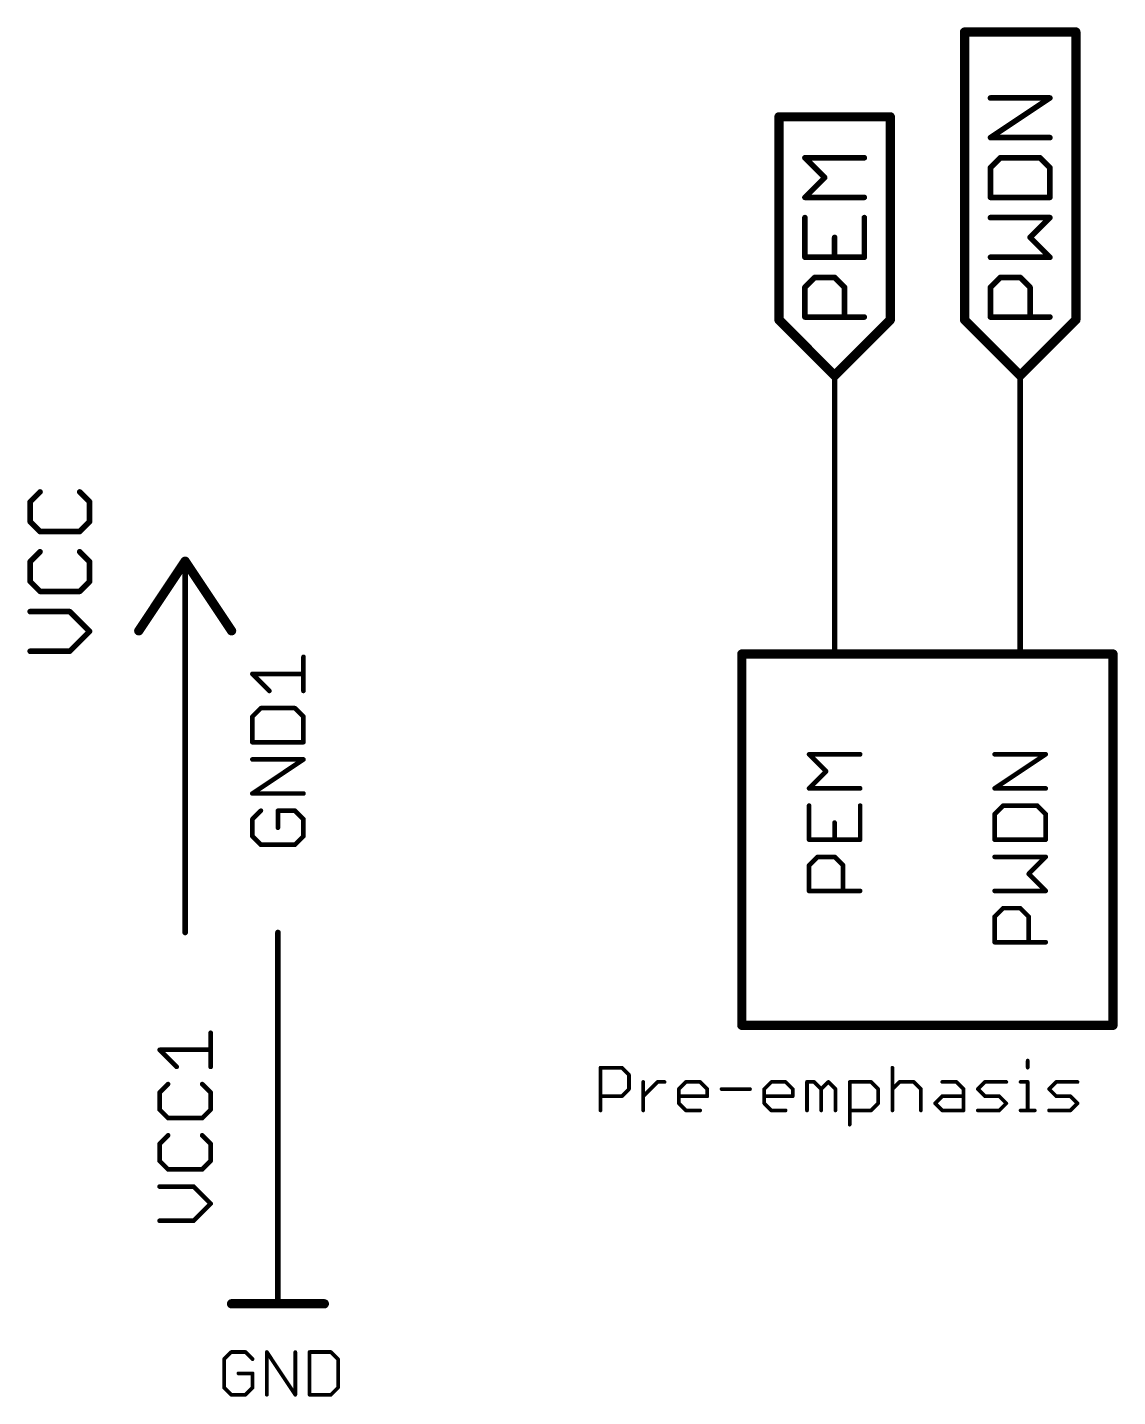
# Model space of a CAD drawing. Extents: x -72 to 265, y -97 to 216.
# Drawn here: x 115.06 to 144.91, y -50.8 to -13.33 of the extents above; entities that cross this region are included whole.
import ezdxf

# ---------------------------------------------------------------- set-up
doc = ezdxf.new("R2010")
doc.units = 0
for name, color, linetype in [('91', 94, 'CONTINUOUS'), ('94', 14, 'CONTINUOUS'), ('95', 251, 'CONTINUOUS'), ('96', 251, 'CONTINUOUS')]:
    doc.layers.add(name, color=color, linetype=linetype)

msp = doc.modelspace()

# ---------------------------------------------------------------- linework, layer by layer
at = {"layer": '91', "const_width": 0.1524}
for points in [[(137.16, -25.4), (137.16, -22.86)], [(142.24, -25.4), (142.24, -22.86)], [(119.38, -33.02), (119.38, -30.48)], [(121.92, -43.18), (121.92, -45.72)]]:
    msp.add_lwpolyline(points, dxfattribs=at)
at = {"layer": '91', "const_width": 0.0762}
for points in [[(137.1981, -22.86, 1), (137.1219, -22.86)], [(142.2781, -22.86, 1), (142.2019, -22.86)], [(137.1219, -25.4, 1), (137.1981, -25.4)], [(142.2019, -25.4, 1), (142.2781, -25.4)], [(119.4181, -30.48, 1), (119.3419, -30.48)], [(119.3419, -33.02, 1), (119.4181, -33.02)], [(121.9581, -43.18, 1), (121.8819, -43.18)], [(121.8819, -45.72, 1), (121.9581, -45.72)]]:
    msp.add_lwpolyline(points, format="xyb", dxfattribs=at)
at = {"layer": '94'}
for points, const_width in [([(137.16, -25.4), (137.16, -30.48)], 0.1524), ([(142.24, -25.4), (142.24, -30.48)], 0.1524), ([(119.38, -27.94), (118.11, -29.845)], 0.254), ([(120.65, -29.845), (119.38, -27.94)], 0.254), ([(119.38, -30.48), (119.38, -27.94)], 0.1524), ([(144.78, -30.48), (134.62, -30.48)], 0.254), ([(134.62, -30.48), (134.62, -40.64)], 0.254), ([(144.78, -40.64), (144.78, -30.48)], 0.254), ([(119.38, -33.02), (119.38, -38.1)], 0.1524), ([(121.92, -43.18), (121.92, -38.1)], 0.1524), ([(134.62, -40.64), (144.78, -40.64)], 0.254), ([(121.92, -45.72), (121.92, -48.26)], 0.1524), ([(120.65, -48.26), (123.19, -48.26)], 0.254)]:
    msp.add_lwpolyline(points, dxfattribs=dict(at, const_width=const_width))
for points, const_width in [([(137.1981, -25.4, 1), (137.1219, -25.4)], 0.0762), ([(142.2781, -25.4, 1), (142.2019, -25.4)], 0.0762), ([(119.4328, -27.9048, 1), (119.3272, -27.9752)], 0.127), ([(119.4328, -27.9752, 1), (119.3272, -27.9048)], 0.127), ([(119.4181, -27.94, 1), (119.3419, -27.94)], 0.0762), ([(118.0572, -29.8098, 1), (118.1628, -29.8802)], 0.127), ([(120.5972, -29.8802, 1), (120.7028, -29.8098)], 0.127), ([(119.3419, -30.48, 1), (119.4181, -30.48)], 0.0762), ([(134.62, -30.4165, 1), (134.62, -30.5435)], 0.127), ([(134.6835, -30.48, 1), (134.5565, -30.48)], 0.127), ([(137.1219, -30.48, 1), (137.1981, -30.48)], 0.0762), ([(142.2019, -30.48, 1), (142.2781, -30.48)], 0.0762), ([(144.8435, -30.48, 1), (144.7165, -30.48)], 0.127), ([(144.78, -30.5435, 1), (144.78, -30.4165)], 0.127), ([(119.4181, -33.02, 1), (119.3419, -33.02)], 0.0762), ([(119.3419, -38.1, 1), (119.4181, -38.1)], 0.0762), ([(121.9581, -38.1, 1), (121.8819, -38.1)], 0.0762), ([(134.62, -40.5765, 1), (134.62, -40.7035)], 0.127), ([(134.5565, -40.64, 1), (134.6835, -40.64)], 0.127), ([(144.7165, -40.64, 1), (144.8435, -40.64)], 0.127), ([(144.78, -40.7035, 1), (144.78, -40.5765)], 0.127), ([(121.8819, -43.18, 1), (121.9581, -43.18)], 0.0762), ([(121.9581, -45.72, 1), (121.8819, -45.72)], 0.0762), ([(120.65, -48.1965, 1), (120.65, -48.3235)], 0.127), ([(121.8819, -48.26, 1), (121.9581, -48.26)], 0.0762), ([(123.19, -48.3235, 1), (123.19, -48.1965)], 0.127)]:
    msp.add_lwpolyline(points, format="xyb", dxfattribs=dict(at, const_width=const_width))
at = {"layer": '95'}
for points, const_width in [([(140.716, -21.336), (140.716, -13.4601)], 0.254), ([(140.716, -13.4601), (143.764, -13.4601)], 0.254), ([(143.764, -21.336), (143.764, -13.4601)], 0.254), ([(141.4258, -16.3483), (143.0528, -15.2637)], 0.1524), ([(143.0528, -15.2637), (141.4258, -15.2637)], 0.1524), ([(135.636, -21.336), (135.636, -15.7808)], 0.254), ([(135.636, -15.7808), (138.684, -15.7808)], 0.254), ([(138.684, -21.336), (138.684, -15.7808)], 0.254), ([(143.0528, -16.3483), (141.4258, -16.3483)], 0.1524), ([(136.8881, -17.4432), (136.3458, -16.9008)], 0.1524), ([(136.3458, -16.9008), (137.9728, -16.9008)], 0.1524), ([(141.697, -16.9008), (141.4258, -17.172)], 0.1524), ([(142.7816, -16.9008), (141.697, -16.9008)], 0.1524), ([(143.0528, -17.172), (142.7816, -16.9008)], 0.1524), ([(141.4258, -17.172), (141.4258, -17.9855)], 0.1524), ([(143.0528, -17.9855), (143.0528, -17.172)], 0.1524), ([(136.3458, -17.9855), (136.8881, -17.4432)], 0.1524), ([(137.9728, -17.9855), (136.3458, -17.9855)], 0.1524), ([(141.4258, -17.9855), (143.0528, -17.9855)], 0.1524), ([(136.3458, -18.538), (136.3458, -19.6226)], 0.1524), ([(137.9728, -19.6226), (137.9728, -18.538)], 0.1524), ([(143.0528, -18.538), (141.4258, -18.538)], 0.1524), ([(142.5105, -19.0803), (143.0528, -18.538)], 0.1524), ([(137.1593, -19.6226), (137.1593, -19.0803)], 0.1524), ([(143.0528, -19.6226), (142.5105, -19.0803)], 0.1524), ([(136.3458, -19.6226), (137.9728, -19.6226)], 0.1524), ([(141.4258, -19.6226), (143.0528, -19.6226)], 0.1524), ([(136.3458, -20.4463), (136.617, -20.1751)], 0.1524), ([(136.617, -20.1751), (137.1593, -20.1751)], 0.1524), ([(137.1593, -20.1751), (137.4305, -20.4463)], 0.1524), ([(141.4258, -20.4463), (141.697, -20.1751)], 0.1524), ([(141.697, -20.1751), (142.2393, -20.1751)], 0.1524), ([(142.2393, -20.1751), (142.5105, -20.4463)], 0.1524), ([(136.3458, -21.2598), (136.3458, -20.4463)], 0.1524), ([(137.4305, -20.4463), (137.4305, -21.2598)], 0.1524), ([(141.4258, -21.2598), (141.4258, -20.4463)], 0.1524), ([(142.5105, -20.4463), (142.5105, -21.2598)], 0.1524), ([(137.16, -22.86), (135.636, -21.336)], 0.254), ([(137.9728, -21.2598), (136.3458, -21.2598)], 0.1524), ([(137.16, -22.86), (138.684, -21.336)], 0.254), ([(142.24, -22.86), (140.716, -21.336)], 0.254), ([(143.0528, -21.2598), (141.4258, -21.2598)], 0.1524), ([(142.24, -22.86), (143.764, -21.336)], 0.254), ([(122.6185, -31.4899), (122.6185, -30.5577)], 0.127), ([(121.6864, -31.4899), (121.2203, -31.0238)], 0.127), ([(121.2203, -31.0238), (122.6185, -31.0238)], 0.127), ([(121.4533, -31.961), (121.2203, -32.194)], 0.127), ([(121.2203, -32.194), (121.2203, -32.8931)], 0.127), ([(122.3855, -31.961), (121.4533, -31.961)], 0.127), ([(122.6185, -32.194), (122.3855, -31.961)], 0.127), ([(122.6185, -32.8931), (122.6185, -32.194)], 0.127), ([(121.2203, -32.8931), (122.6185, -32.8931)], 0.127), ([(121.2203, -34.2964), (122.6185, -33.3643)], 0.127), ([(122.6185, -33.3643), (121.2203, -33.3643)], 0.127), ([(136.9264, -33.6905), (136.4603, -33.2245)], 0.127), ([(136.4603, -33.2245), (137.8585, -33.2245)], 0.127), ([(141.5403, -34.1566), (142.9385, -33.2245)], 0.127), ([(142.9385, -33.2245), (141.5403, -33.2245)], 0.127), ([(136.4603, -34.1566), (136.9264, -33.6905)], 0.127), ([(137.8585, -34.1566), (136.4603, -34.1566)], 0.127), ([(142.9385, -34.1566), (141.5403, -34.1566)], 0.127), ([(122.6185, -34.2964), (121.2203, -34.2964)], 0.127), ([(121.4533, -34.7676), (121.2203, -35.0006)], 0.127), ([(122.3855, -34.7676), (121.9194, -34.7676)], 0.127), ([(121.9194, -34.7676), (121.9194, -35.2336)], 0.127), ([(122.6185, -35.0006), (122.3855, -34.7676)], 0.127), ([(136.4603, -34.6277), (136.4603, -35.5599)], 0.127), ([(137.8585, -35.5599), (137.8585, -34.6277)], 0.127), ([(141.7733, -34.6277), (141.5403, -34.8608)], 0.127), ([(141.5403, -34.8608), (141.5403, -35.5599)], 0.127), ([(142.7055, -34.6277), (141.7733, -34.6277)], 0.127), ([(142.9385, -34.8608), (142.7055, -34.6277)], 0.127), ([(142.9385, -35.5599), (142.9385, -34.8608)], 0.127), ([(121.2203, -35.0006), (121.2203, -35.4667)], 0.127), ([(122.6185, -35.4667), (122.6185, -35.0006)], 0.127), ([(137.1594, -35.5599), (137.1594, -35.0938)], 0.127), ([(121.2203, -35.4667), (121.4533, -35.6997)], 0.127), ([(122.3855, -35.6997), (122.6185, -35.4667)], 0.127), ([(136.4603, -35.5599), (137.8585, -35.5599)], 0.127), ([(141.5403, -35.5599), (142.9385, -35.5599)], 0.127), ([(121.4533, -35.6997), (122.3855, -35.6997)], 0.127), ([(136.4603, -36.264), (136.6933, -36.031)], 0.127), ([(136.6933, -36.031), (137.1594, -36.031)], 0.127), ([(137.1594, -36.031), (137.3924, -36.264)], 0.127), ([(142.9385, -36.031), (141.5403, -36.031)], 0.127), ([(142.4724, -36.4971), (142.9385, -36.031)], 0.127), ([(136.4603, -36.9631), (136.4603, -36.264)], 0.127), ([(137.3924, -36.264), (137.3924, -36.9631)], 0.127), ([(142.9385, -36.9631), (142.4724, -36.4971)], 0.127), ([(137.8585, -36.9631), (136.4603, -36.9631)], 0.127), ([(141.5403, -36.9631), (142.9385, -36.9631)], 0.127), ([(141.5403, -37.6673), (141.7733, -37.4343)], 0.127), ([(141.7733, -37.4343), (142.2394, -37.4343)], 0.127), ([(142.2394, -37.4343), (142.4724, -37.6673)], 0.127), ([(141.5403, -38.3664), (141.5403, -37.6673)], 0.127), ([(142.4724, -37.6673), (142.4724, -38.3664)], 0.127), ([(142.9385, -38.3664), (141.5403, -38.3664)], 0.127), ([(120.0785, -41.7766), (120.0785, -40.8445)], 0.127), ([(119.1464, -41.7766), (118.6803, -41.3105)], 0.127), ([(118.6803, -41.3105), (120.0785, -41.3105)], 0.127), ([(142.4448, -41.6049), (142.4448, -41.7998)], 0.1016), ([(130.7508, -42.9692), (130.7508, -41.7998)], 0.1016), ([(130.7508, -41.7998), (131.3355, -41.7998)], 0.1016), ([(131.3355, -41.7998), (131.5304, -41.9947)], 0.1016), ([(131.5304, -41.9947), (131.5304, -42.3845)], 0.1016), ([(138.7417, -41.7998), (138.7417, -42.9692)], 0.1016), ([(118.9133, -42.2477), (118.6803, -42.4808)], 0.127), ([(120.0785, -42.4808), (119.8455, -42.2477)], 0.127), ([(131.5304, -42.3845), (131.3355, -42.5794)], 0.1016), ([(131.9202, -42.9692), (131.9202, -42.1896)], 0.1016), ([(131.9202, -42.5794), (132.31, -42.1896)], 0.1016), ([(132.31, -42.1896), (132.5049, -42.1896)], 0.1016), ([(132.8947, -42.3845), (133.0896, -42.1896)], 0.1016), ([(132.8947, -42.7743), (132.8947, -42.3845)], 0.1016), ([(133.0896, -42.1896), (133.4794, -42.1896)], 0.1016), ([(133.4794, -42.1896), (133.6743, -42.3845)], 0.1016), ([(133.6743, -42.3845), (133.6743, -42.5794)], 0.1016), ([(134.0641, -42.3845), (134.8437, -42.3845)], 0.1016), ([(135.2335, -42.3845), (135.4284, -42.1896)], 0.1016), ([(135.2335, -42.7743), (135.2335, -42.3845)], 0.1016), ([(135.4284, -42.1896), (135.8182, -42.1896)], 0.1016), ([(135.8182, -42.1896), (136.0131, -42.3845)], 0.1016), ([(136.0131, -42.3845), (136.0131, -42.5794)], 0.1016), ([(136.4029, -42.9692), (136.4029, -42.1896)], 0.1016), ([(136.4029, -42.1896), (136.5978, -42.1896)], 0.1016), ([(136.5978, -42.1896), (136.7927, -42.3845)], 0.1016), ([(136.7927, -42.3845), (136.9876, -42.1896)], 0.1016), ([(136.7927, -42.3845), (136.7927, -42.9692)], 0.1016), ([(136.9876, -42.1896), (137.1825, -42.3845)], 0.1016), ([(137.1825, -42.3845), (137.1825, -42.9692)], 0.1016), ([(137.5723, -43.359), (137.5723, -42.1896)], 0.1016), ([(137.5723, -42.1896), (138.157, -42.1896)], 0.1016), ([(138.157, -42.1896), (138.3519, -42.3845)], 0.1016), ([(138.3519, -42.3845), (138.3519, -42.7743)], 0.1016), ([(138.7417, -42.3845), (138.9366, -42.1896)], 0.1016), ([(138.9366, -42.1896), (139.3264, -42.1896)], 0.1016), ([(139.3264, -42.1896), (139.5213, -42.3845)], 0.1016), ([(139.5213, -42.3845), (139.5213, -42.9692)], 0.1016), ([(140.106, -42.1896), (140.4958, -42.1896)], 0.1016), ([(140.4958, -42.1896), (140.6907, -42.3845)], 0.1016), ([(140.6907, -42.3845), (140.6907, -42.9692)], 0.1016), ([(141.0805, -42.3845), (141.2754, -42.1896)], 0.1016), ([(141.2754, -42.5794), (141.0805, -42.3845)], 0.1016), ([(141.2754, -42.1896), (141.8601, -42.1896)], 0.1016), ([(142.2499, -42.1896), (142.4448, -42.1896)], 0.1016), ([(142.4448, -42.1896), (142.4448, -42.9692)], 0.1016), ([(143.0295, -42.3845), (143.2244, -42.1896)], 0.1016), ([(143.2244, -42.5794), (143.0295, -42.3845)], 0.1016), ([(143.2244, -42.1896), (143.8091, -42.1896)], 0.1016), ([(118.6803, -42.4808), (118.6803, -42.9468)], 0.127), ([(120.0785, -42.9468), (120.0785, -42.4808)], 0.127), ([(131.3355, -42.5794), (130.7508, -42.5794)], 0.1016), ([(133.6743, -42.5794), (132.8947, -42.5794)], 0.1016), ([(136.0131, -42.5794), (135.2335, -42.5794)], 0.1016), ([(139.9111, -42.7743), (140.106, -42.5794)], 0.1016), ([(140.106, -42.5794), (140.6907, -42.5794)], 0.1016), ([(141.6652, -42.5794), (141.2754, -42.5794)], 0.1016), ([(141.8601, -42.7743), (141.6652, -42.5794)], 0.1016), ([(143.6142, -42.5794), (143.2244, -42.5794)], 0.1016), ([(143.8091, -42.7743), (143.6142, -42.5794)], 0.1016), ([(118.6803, -42.9468), (118.9133, -43.1799)], 0.127), ([(119.8455, -43.1799), (120.0785, -42.9468)], 0.127), ([(133.0896, -42.9692), (132.8947, -42.7743)], 0.1016), ([(133.4794, -42.9692), (133.0896, -42.9692)], 0.1016), ([(135.4284, -42.9692), (135.2335, -42.7743)], 0.1016), ([(135.8182, -42.9692), (135.4284, -42.9692)], 0.1016), ([(138.157, -42.9692), (137.5723, -42.9692)], 0.1016), ([(138.3519, -42.7743), (138.157, -42.9692)], 0.1016), ([(140.106, -42.9692), (139.9111, -42.7743)], 0.1016), ([(140.6907, -42.9692), (140.106, -42.9692)], 0.1016), ([(141.0805, -42.9692), (141.6652, -42.9692)], 0.1016), ([(141.6652, -42.9692), (141.8601, -42.7743)], 0.1016), ([(142.2499, -42.9692), (142.6397, -42.9692)], 0.1016), ([(143.0295, -42.9692), (143.6142, -42.9692)], 0.1016), ([(143.6142, -42.9692), (143.8091, -42.7743)], 0.1016), ([(118.9133, -43.1799), (119.8455, -43.1799)], 0.127), ([(118.9133, -43.651), (118.6803, -43.884)], 0.127), ([(118.6803, -43.884), (118.6803, -44.3501)], 0.127), ([(120.0785, -43.884), (119.8455, -43.651)], 0.127), ([(120.0785, -44.3501), (120.0785, -43.884)], 0.127), ([(118.6803, -44.3501), (118.9133, -44.5831)], 0.127), ([(118.9133, -44.5831), (119.8455, -44.5831)], 0.127), ([(119.8455, -44.5831), (120.0785, -44.3501)], 0.127), ([(119.6124, -45.0543), (118.6803, -45.0543)], 0.127), ([(120.0785, -45.5204), (119.6124, -45.0543)], 0.127), ([(119.6124, -45.9864), (120.0785, -45.5204)], 0.127), ([(118.6803, -45.9864), (119.6124, -45.9864)], 0.127)]:
    msp.add_lwpolyline(points, dxfattribs=dict(at, const_width=const_width))
for points, const_width in [([(140.7795, -13.4601, 1), (140.6525, -13.4601)], 0.127), ([(140.716, -13.3966, 1), (140.716, -13.5236)], 0.127), ([(143.8275, -13.4601, 1), (143.7005, -13.4601)], 0.127), ([(143.764, -13.5236, 1), (143.764, -13.3966)], 0.127), ([(141.4258, -15.2256, 1), (141.4258, -15.3018)], 0.0762), ([(143.0739, -15.2954, 1), (143.0317, -15.232)], 0.0762), ([(143.0528, -15.3018, 1), (143.0528, -15.2256)], 0.0762), ([(135.6995, -15.7808, 1), (135.5725, -15.7808)], 0.127), ([(135.636, -15.7173, 1), (135.636, -15.8443)], 0.127), ([(138.7475, -15.7808, 1), (138.6205, -15.7808)], 0.127), ([(138.684, -15.8443, 1), (138.684, -15.7173)], 0.127), ([(141.4258, -16.3102, 1), (141.4258, -16.3864)], 0.0762), ([(141.4047, -16.3166, 1), (141.4469, -16.38)], 0.0762), ([(143.0528, -16.3864, 1), (143.0528, -16.3102)], 0.0762), ([(136.3728, -16.8739, 1), (136.3189, -16.9278)], 0.0762), ([(136.3458, -16.8627, 1), (136.3458, -16.9389)], 0.0762), ([(137.9728, -16.9389, 1), (137.9728, -16.8627)], 0.0762), ([(141.697, -16.8627, 1), (141.697, -16.9389)], 0.0762), ([(141.7239, -16.9278, 1), (141.67, -16.8739)], 0.0762), ([(142.8086, -16.8739, 1), (142.7547, -16.9278)], 0.0762), ([(142.7816, -16.9389, 1), (142.7816, -16.8627)], 0.0762), ([(141.4639, -17.172, 1), (141.3877, -17.172)], 0.0762), ([(141.3989, -17.1451, 1), (141.4528, -17.1989)], 0.0762), ([(143.0909, -17.172, 1), (143.0147, -17.172)], 0.0762), ([(143.0259, -17.1989, 1), (143.0797, -17.1451)], 0.0762), ([(136.9151, -17.4701, 1), (136.8612, -17.4162)], 0.0762), ([(136.8612, -17.4701, 1), (136.9151, -17.4162)], 0.0762), ([(136.3458, -17.9474, 1), (136.3458, -18.0236)], 0.0762), ([(136.3189, -17.9585, 1), (136.3728, -18.0124)], 0.0762), ([(137.9728, -18.0236, 1), (137.9728, -17.9474)], 0.0762), ([(141.4258, -17.9474, 1), (141.4258, -18.0236)], 0.0762), ([(141.3877, -17.9855, 1), (141.4639, -17.9855)], 0.0762), ([(143.0147, -17.9855, 1), (143.0909, -17.9855)], 0.0762), ([(143.0528, -18.0236, 1), (143.0528, -17.9474)], 0.0762), ([(136.3839, -18.538, 1), (136.3077, -18.538)], 0.0762), ([(138.0109, -18.538, 1), (137.9347, -18.538)], 0.0762), ([(141.4258, -18.4999, 1), (141.4258, -18.5761)], 0.0762), ([(143.0797, -18.5649, 1), (143.0259, -18.511)], 0.0762), ([(143.0528, -18.5761, 1), (143.0528, -18.4999)], 0.0762), ([(137.1974, -19.0803, 1), (137.1212, -19.0803)], 0.0762), ([(142.5374, -19.0534, 1), (142.4835, -19.1073)], 0.0762), ([(142.4835, -19.0534, 1), (142.5374, -19.1073)], 0.0762), ([(136.3458, -19.5845, 1), (136.3458, -19.6607)], 0.0762), ([(136.3077, -19.6226, 1), (136.3839, -19.6226)], 0.0762), ([(137.1212, -19.6226, 1), (137.1974, -19.6226)], 0.0762), ([(137.9347, -19.6226, 1), (138.0109, -19.6226)], 0.0762), ([(137.9728, -19.6607, 1), (137.9728, -19.5845)], 0.0762), ([(141.4258, -19.5845, 1), (141.4258, -19.6607)], 0.0762), ([(143.0259, -19.6496, 1), (143.0797, -19.5957)], 0.0762), ([(143.0528, -19.6607, 1), (143.0528, -19.5845)], 0.0762), ([(136.617, -20.137, 1), (136.617, -20.2132)], 0.0762), ([(136.6439, -20.2021, 1), (136.59, -20.1482)], 0.0762), ([(137.1862, -20.1482, 1), (137.1324, -20.2021)], 0.0762), ([(137.1593, -20.2132, 1), (137.1593, -20.137)], 0.0762), ([(141.697, -20.137, 1), (141.697, -20.2132)], 0.0762), ([(141.7239, -20.2021, 1), (141.67, -20.1482)], 0.0762), ([(142.2662, -20.1482, 1), (142.2124, -20.2021)], 0.0762), ([(142.2393, -20.2132, 1), (142.2393, -20.137)], 0.0762), ([(136.3839, -20.4463, 1), (136.3077, -20.4463)], 0.0762), ([(136.3189, -20.4194, 1), (136.3728, -20.4732)], 0.0762), ([(137.4686, -20.4463, 1), (137.3924, -20.4463)], 0.0762), ([(137.4035, -20.4732, 1), (137.4574, -20.4194)], 0.0762), ([(141.4639, -20.4463, 1), (141.3877, -20.4463)], 0.0762), ([(141.3989, -20.4194, 1), (141.4528, -20.4732)], 0.0762), ([(142.5486, -20.4463, 1), (142.4724, -20.4463)], 0.0762), ([(142.4835, -20.4732, 1), (142.5374, -20.4194)], 0.0762), ([(135.6809, -21.2911, 1), (135.5911, -21.3809)], 0.127), ([(135.5725, -21.336, 1), (135.6995, -21.336)], 0.127), ([(136.3458, -21.2217, 1), (136.3458, -21.2979)], 0.0762), ([(136.3077, -21.2598, 1), (136.3839, -21.2598)], 0.0762), ([(137.3924, -21.2598, 1), (137.4686, -21.2598)], 0.0762), ([(137.9728, -21.2979, 1), (137.9728, -21.2217)], 0.0762), ([(138.6205, -21.336, 1), (138.7475, -21.336)], 0.127), ([(138.7289, -21.3809, 1), (138.6391, -21.2911)], 0.127), ([(140.7609, -21.2911, 1), (140.6711, -21.3809)], 0.127), ([(140.6525, -21.336, 1), (140.7795, -21.336)], 0.127), ([(141.4258, -21.2217, 1), (141.4258, -21.2979)], 0.0762), ([(141.3877, -21.2598, 1), (141.4639, -21.2598)], 0.0762), ([(142.4724, -21.2598, 1), (142.5486, -21.2598)], 0.0762), ([(143.0528, -21.2979, 1), (143.0528, -21.2217)], 0.0762), ([(143.7005, -21.336, 1), (143.8275, -21.336)], 0.127), ([(143.8089, -21.3809, 1), (143.7191, -21.2911)], 0.127), ([(137.1151, -22.8151, 1), (137.2049, -22.9049)], 0.127), ([(137.1151, -22.9049, 1), (137.2049, -22.8151)], 0.127), ([(142.1951, -22.8151, 1), (142.2849, -22.9049)], 0.127), ([(142.1951, -22.9049, 1), (142.2849, -22.8151)], 0.127), ([(122.6503, -30.5577, 1), (122.5868, -30.5577)], 0.0635), ([(121.2203, -30.9921, 1), (121.2203, -31.0556)], 0.0635), ([(121.2428, -31.0014, 1), (121.1979, -31.0463)], 0.0635), ([(122.6185, -31.0556, 1), (122.6185, -30.9921)], 0.0635), ([(121.6639, -31.5123, 1), (121.7088, -31.4674)], 0.0635), ([(122.5868, -31.4899, 1), (122.6503, -31.4899)], 0.0635), ([(121.2521, -32.194, 1), (121.1886, -32.194)], 0.0635), ([(121.1979, -32.1716, 1), (121.2428, -32.2165)], 0.0635), ([(121.4533, -31.9293, 1), (121.4533, -31.9928)], 0.0635), ([(121.4758, -31.9835, 1), (121.4309, -31.9386)], 0.0635), ([(122.4079, -31.9386, 1), (122.363, -31.9835)], 0.0635), ([(122.3855, -31.9928, 1), (122.3855, -31.9293)], 0.0635), ([(122.6503, -32.194, 1), (122.5868, -32.194)], 0.0635), ([(122.596, -32.2165, 1), (122.641, -32.1716)], 0.0635), ([(121.2203, -32.8614, 1), (121.2203, -32.9249)], 0.0635), ([(121.1886, -32.8931, 1), (121.2521, -32.8931)], 0.0635), ([(122.5868, -32.8931, 1), (122.6503, -32.8931)], 0.0635), ([(122.6185, -32.9249, 1), (122.6185, -32.8614)], 0.0635), ([(121.2203, -33.3325, 1), (121.2203, -33.396)], 0.0635), ([(122.6361, -33.3907, 1), (122.6009, -33.3379)], 0.0635), ([(122.6185, -33.396, 1), (122.6185, -33.3325)], 0.0635), ([(136.4603, -33.1927, 1), (136.4603, -33.2562)], 0.0635), ([(136.4828, -33.202, 1), (136.4379, -33.2469)], 0.0635), ([(137.8585, -33.2562, 1), (137.8585, -33.1927)], 0.0635), ([(141.5403, -33.1927, 1), (141.5403, -33.2562)], 0.0635), ([(142.9561, -33.2509, 1), (142.9209, -33.198)], 0.0635), ([(142.9385, -33.2562, 1), (142.9385, -33.1927)], 0.0635), ([(136.9488, -33.713, 1), (136.9039, -33.6681)], 0.0635), ([(136.9039, -33.713, 1), (136.9488, -33.6681)], 0.0635), ([(136.4603, -34.1248, 1), (136.4603, -34.1883)], 0.0635), ([(137.8585, -34.1883, 1), (137.8585, -34.1248)], 0.0635), ([(141.5403, -34.1248, 1), (141.5403, -34.1883)], 0.0635), ([(142.9385, -34.1883, 1), (142.9385, -34.1248)], 0.0635), ([(121.2203, -34.2647, 1), (121.2203, -34.3282)], 0.0635), ([(121.2027, -34.27, 1), (121.2379, -34.3228)], 0.0635), ([(122.6185, -34.3282, 1), (122.6185, -34.2647)], 0.0635), ([(136.4379, -34.1341, 1), (136.4828, -34.179)], 0.0635), ([(141.5227, -34.1302, 1), (141.5579, -34.183)], 0.0635), ([(121.4758, -34.79, 1), (121.4309, -34.7451)], 0.0635), ([(121.9194, -34.7358, 1), (121.9194, -34.7993)], 0.0635), ([(121.9512, -34.7676, 1), (121.8877, -34.7676)], 0.0635), ([(122.4079, -34.7451, 1), (122.363, -34.79)], 0.0635), ([(122.3855, -34.7993, 1), (122.3855, -34.7358)], 0.0635), ([(136.4921, -34.6277, 1), (136.4286, -34.6277)], 0.0635), ([(137.8903, -34.6277, 1), (137.8268, -34.6277)], 0.0635), ([(141.5721, -34.8608, 1), (141.5086, -34.8608)], 0.0635), ([(141.5179, -34.8383, 1), (141.5628, -34.8832)], 0.0635), ([(141.7733, -34.596, 1), (141.7733, -34.6595)], 0.0635), ([(141.7958, -34.6502, 1), (141.7509, -34.6053)], 0.0635), ([(142.7279, -34.6053, 1), (142.683, -34.6502)], 0.0635), ([(142.7055, -34.6595, 1), (142.7055, -34.596)], 0.0635), ([(142.9702, -34.8608, 1), (142.9068, -34.8608)], 0.0635), ([(142.916, -34.8832, 1), (142.961, -34.8383)], 0.0635), ([(121.2521, -35.0006, 1), (121.1886, -35.0006)], 0.0635), ([(121.1979, -34.9782, 1), (121.2428, -35.0231)], 0.0635), ([(121.8877, -35.2336, 1), (121.9512, -35.2336)], 0.0635), ([(122.6503, -35.0006, 1), (122.5868, -35.0006)], 0.0635), ([(122.596, -35.0231, 1), (122.641, -34.9782)], 0.0635), ([(137.1912, -35.0938, 1), (137.1277, -35.0938)], 0.0635), ([(121.1886, -35.4667, 1), (121.2521, -35.4667)], 0.0635), ([(121.2428, -35.4442, 1), (121.1979, -35.4891)], 0.0635), ([(122.5868, -35.4667, 1), (122.6503, -35.4667)], 0.0635), ([(122.641, -35.4891, 1), (122.596, -35.4442)], 0.0635), ([(136.4603, -35.5281, 1), (136.4603, -35.5916)], 0.0635), ([(136.4286, -35.5599, 1), (136.4921, -35.5599)], 0.0635), ([(137.1277, -35.5599, 1), (137.1912, -35.5599)], 0.0635), ([(137.8268, -35.5599, 1), (137.8903, -35.5599)], 0.0635), ([(137.8585, -35.5916, 1), (137.8585, -35.5281)], 0.0635), ([(141.5403, -35.5281, 1), (141.5403, -35.5916)], 0.0635), ([(141.5086, -35.5599, 1), (141.5721, -35.5599)], 0.0635), ([(142.9068, -35.5599, 1), (142.9702, -35.5599)], 0.0635), ([(142.9385, -35.5916, 1), (142.9385, -35.5281)], 0.0635), ([(121.4533, -35.6679, 1), (121.4533, -35.7315)], 0.0635), ([(121.4309, -35.7222, 1), (121.4758, -35.6772)], 0.0635), ([(122.363, -35.6772, 1), (122.4079, -35.7222)], 0.0635), ([(122.3855, -35.7315, 1), (122.3855, -35.6679)], 0.0635), ([(136.6933, -35.9993, 1), (136.6933, -36.0628)], 0.0635), ([(136.7158, -36.0535, 1), (136.6709, -36.0086)], 0.0635), ([(137.1819, -36.0086, 1), (137.137, -36.0535)], 0.0635), ([(137.1594, -36.0628, 1), (137.1594, -35.9993)], 0.0635), ([(141.5403, -35.9993, 1), (141.5403, -36.0628)], 0.0635), ([(142.961, -36.0535, 1), (142.916, -36.0086)], 0.0635), ([(142.9385, -36.0628, 1), (142.9385, -35.9993)], 0.0635), ([(136.4921, -36.264, 1), (136.4286, -36.264)], 0.0635), ([(136.4379, -36.2416, 1), (136.4828, -36.2865)], 0.0635), ([(137.4242, -36.264, 1), (137.3607, -36.264)], 0.0635), ([(137.37, -36.2865, 1), (137.4149, -36.2416)], 0.0635), ([(142.4949, -36.4746, 1), (142.45, -36.5195)], 0.0635), ([(142.45, -36.4746, 1), (142.4949, -36.5195)], 0.0635), ([(136.4603, -36.9314, 1), (136.4603, -36.9949)], 0.0635), ([(136.4286, -36.9631, 1), (136.4921, -36.9631)], 0.0635), ([(137.3607, -36.9631, 1), (137.4242, -36.9631)], 0.0635), ([(137.8585, -36.9949, 1), (137.8585, -36.9314)], 0.0635), ([(141.5403, -36.9314, 1), (141.5403, -36.9949)], 0.0635), ([(142.916, -36.9856, 1), (142.961, -36.9407)], 0.0635), ([(142.9385, -36.9949, 1), (142.9385, -36.9314)], 0.0635), ([(141.7733, -37.4025, 1), (141.7733, -37.466)], 0.0635), ([(141.7958, -37.4567, 1), (141.7509, -37.4118)], 0.0635), ([(142.2619, -37.4118, 1), (142.217, -37.4567)], 0.0635), ([(142.2394, -37.466, 1), (142.2394, -37.4025)], 0.0635), ([(141.5721, -37.6673, 1), (141.5086, -37.6673)], 0.0635), ([(141.5179, -37.6449, 1), (141.5628, -37.6898)], 0.0635), ([(142.5042, -37.6673, 1), (142.4407, -37.6673)], 0.0635), ([(142.45, -37.6898, 1), (142.4949, -37.6449)], 0.0635), ([(141.5403, -38.3347, 1), (141.5403, -38.3982)], 0.0635), ([(141.5086, -38.3664, 1), (141.5721, -38.3664)], 0.0635), ([(142.4407, -38.3664, 1), (142.5042, -38.3664)], 0.0635), ([(142.9385, -38.3982, 1), (142.9385, -38.3347)], 0.0635), ([(120.1103, -40.8445, 1), (120.0468, -40.8445)], 0.0635), ([(118.6803, -41.2788, 1), (118.6803, -41.3423)], 0.0635), ([(118.7028, -41.2881, 1), (118.6579, -41.333)], 0.0635), ([(120.0785, -41.3423, 1), (120.0785, -41.2788)], 0.0635), ([(142.4702, -41.6049, 1), (142.4194, -41.6049)], 0.0508), ([(119.1239, -41.799, 1), (119.1688, -41.7541)], 0.0635), ([(120.0468, -41.7766, 1), (120.1103, -41.7766)], 0.0635), ([(130.7762, -41.7998, 1), (130.7254, -41.7998)], 0.0508), ([(130.7508, -41.7744, 1), (130.7508, -41.8252)], 0.0508), ([(131.3535, -41.7818, 1), (131.3175, -41.8178)], 0.0508), ([(131.3355, -41.8252, 1), (131.3355, -41.7744)], 0.0508), ([(131.5558, -41.9947, 1), (131.505, -41.9947)], 0.0508), ([(131.5124, -42.0127, 1), (131.5484, -41.9767)], 0.0508), ([(138.7671, -41.7998, 1), (138.7163, -41.7998)], 0.0508), ([(142.4194, -41.7998, 1), (142.4702, -41.7998)], 0.0508), ([(118.9358, -42.2702, 1), (118.8909, -42.2253)], 0.0635), ([(119.8679, -42.2253, 1), (119.823, -42.2702)], 0.0635), ([(131.5484, -42.4025, 1), (131.5124, -42.3665)], 0.0508), ([(131.9456, -42.1896, 1), (131.8948, -42.1896)], 0.0508), ([(132.31, -42.1642, 1), (132.31, -42.215)], 0.0508), ([(132.328, -42.2076, 1), (132.292, -42.1716)], 0.0508), ([(132.5049, -42.215, 1), (132.5049, -42.1642)], 0.0508), ([(132.9201, -42.3845, 1), (132.8693, -42.3845)], 0.0508), ([(133.0896, -42.1642, 1), (133.0896, -42.215)], 0.0508), ([(133.1076, -42.2076, 1), (133.0716, -42.1716)], 0.0508), ([(133.4974, -42.1716, 1), (133.4614, -42.2076)], 0.0508), ([(133.4794, -42.215, 1), (133.4794, -42.1642)], 0.0508), ([(133.6997, -42.3845, 1), (133.6489, -42.3845)], 0.0508), ([(134.0641, -42.3591, 1), (134.0641, -42.4099)], 0.0508), ([(134.8437, -42.4099, 1), (134.8437, -42.3591)], 0.0508), ([(135.2589, -42.3845, 1), (135.2081, -42.3845)], 0.0508), ([(135.4284, -42.1642, 1), (135.4284, -42.215)], 0.0508), ([(135.4463, -42.2076, 1), (135.4104, -42.1716)], 0.0508), ([(135.8361, -42.1716, 1), (135.8002, -42.2076)], 0.0508), ([(135.8182, -42.215, 1), (135.8182, -42.1642)], 0.0508), ([(136.0385, -42.3845, 1), (135.9877, -42.3845)], 0.0508), ([(136.4283, -42.1896, 1), (136.3775, -42.1896)], 0.0508), ([(136.4029, -42.1642, 1), (136.4029, -42.215)], 0.0508), ([(136.6157, -42.1716, 1), (136.5798, -42.2076)], 0.0508), ([(136.5978, -42.215, 1), (136.5978, -42.1642)], 0.0508), ([(136.8181, -42.3845, 1), (136.7673, -42.3845)], 0.0508), ([(137.0055, -42.1716, 1), (136.9696, -42.2076)], 0.0508), ([(137.0055, -42.2076, 1), (136.9696, -42.1716)], 0.0508), ([(137.2079, -42.3845, 1), (137.1571, -42.3845)], 0.0508), ([(137.5977, -42.1896, 1), (137.5469, -42.1896)], 0.0508), ([(137.5723, -42.1642, 1), (137.5723, -42.215)], 0.0508), ([(138.1749, -42.1716, 1), (138.139, -42.2076)], 0.0508), ([(138.157, -42.215, 1), (138.157, -42.1642)], 0.0508), ([(138.3773, -42.3845, 1), (138.3265, -42.3845)], 0.0508), ([(138.9366, -42.1642, 1), (138.9366, -42.215)], 0.0508), ([(138.9545, -42.2076, 1), (138.9186, -42.1716)], 0.0508), ([(139.3443, -42.1716, 1), (139.3084, -42.2076)], 0.0508), ([(139.3264, -42.215, 1), (139.3264, -42.1642)], 0.0508), ([(139.5467, -42.3845, 1), (139.4959, -42.3845)], 0.0508), ([(140.106, -42.1642, 1), (140.106, -42.215)], 0.0508), ([(140.5137, -42.1716, 1), (140.4778, -42.2076)], 0.0508), ([(140.4958, -42.215, 1), (140.4958, -42.1642)], 0.0508), ([(140.7161, -42.3845, 1), (140.6653, -42.3845)], 0.0508), ([(141.0984, -42.3665, 1), (141.0625, -42.4025)], 0.0508), ([(141.2754, -42.1642, 1), (141.2754, -42.215)], 0.0508), ([(141.2933, -42.2076, 1), (141.2574, -42.1716)], 0.0508), ([(141.8601, -42.215, 1), (141.8601, -42.1642)], 0.0508), ([(142.2499, -42.1642, 1), (142.2499, -42.215)], 0.0508), ([(142.4702, -42.1896, 1), (142.4194, -42.1896)], 0.0508), ([(142.4448, -42.215, 1), (142.4448, -42.1642)], 0.0508), ([(143.0474, -42.3665, 1), (143.0115, -42.4025)], 0.0508), ([(143.2244, -42.1642, 1), (143.2244, -42.215)], 0.0508), ([(143.2423, -42.2076, 1), (143.2064, -42.1716)], 0.0508), ([(143.8091, -42.215, 1), (143.8091, -42.1642)], 0.0508), ([(118.7121, -42.4808, 1), (118.6486, -42.4808)], 0.0635), ([(118.6579, -42.4583, 1), (118.7028, -42.5032)], 0.0635), ([(120.1103, -42.4808, 1), (120.0468, -42.4808)], 0.0635), ([(120.056, -42.5032, 1), (120.101, -42.4583)], 0.0635), ([(130.7508, -42.554, 1), (130.7508, -42.6048)], 0.0508), ([(131.3175, -42.5614, 1), (131.3535, -42.5974)], 0.0508), ([(131.3355, -42.6048, 1), (131.3355, -42.554)], 0.0508), ([(131.505, -42.3845, 1), (131.5558, -42.3845)], 0.0508), ([(131.9022, -42.5614, 1), (131.9382, -42.5974)], 0.0508), ([(132.8767, -42.3665, 1), (132.9127, -42.4025)], 0.0508), ([(132.8947, -42.554, 1), (132.8947, -42.6048)], 0.0508), ([(133.6489, -42.5794, 1), (133.6997, -42.5794)], 0.0508), ([(133.6563, -42.4025, 1), (133.6923, -42.3665)], 0.0508), ([(133.6743, -42.6048, 1), (133.6743, -42.554)], 0.0508), ([(135.2155, -42.3665, 1), (135.2514, -42.4025)], 0.0508), ([(135.2335, -42.554, 1), (135.2335, -42.6048)], 0.0508), ([(135.9877, -42.5794, 1), (136.0385, -42.5794)], 0.0508), ([(135.9951, -42.4025, 1), (136.031, -42.3665)], 0.0508), ([(136.0131, -42.6048, 1), (136.0131, -42.554)], 0.0508), ([(136.7747, -42.3665, 1), (136.8106, -42.4025)], 0.0508), ([(136.7747, -42.4025, 1), (136.8106, -42.3665)], 0.0508), ([(137.1645, -42.4025, 1), (137.2004, -42.3665)], 0.0508), ([(138.3339, -42.4025, 1), (138.3698, -42.3665)], 0.0508), ([(138.7237, -42.3665, 1), (138.7596, -42.4025)], 0.0508), ([(139.5033, -42.4025, 1), (139.5392, -42.3665)], 0.0508), ([(140.106, -42.554, 1), (140.106, -42.6048)], 0.0508), ([(140.1239, -42.5974, 1), (140.088, -42.5614)], 0.0508), ([(140.6727, -42.4025, 1), (140.7086, -42.3665)], 0.0508), ([(140.6907, -42.6048, 1), (140.6907, -42.554)], 0.0508), ([(141.0625, -42.3665, 1), (141.0984, -42.4025)], 0.0508), ([(141.2754, -42.554, 1), (141.2754, -42.6048)], 0.0508), ([(141.2574, -42.5974, 1), (141.2933, -42.5614)], 0.0508), ([(141.6831, -42.5614, 1), (141.6472, -42.5974)], 0.0508), ([(141.6652, -42.6048, 1), (141.6652, -42.554)], 0.0508), ([(143.0115, -42.3665, 1), (143.0474, -42.4025)], 0.0508), ([(143.2244, -42.554, 1), (143.2244, -42.6048)], 0.0508), ([(143.2064, -42.5974, 1), (143.2423, -42.5614)], 0.0508), ([(143.6321, -42.5614, 1), (143.5962, -42.5974)], 0.0508), ([(143.6142, -42.6048, 1), (143.6142, -42.554)], 0.0508), ([(118.6486, -42.9468, 1), (118.7121, -42.9468)], 0.0635), ([(118.7028, -42.9244, 1), (118.6579, -42.9693)], 0.0635), ([(120.0468, -42.9468, 1), (120.1103, -42.9468)], 0.0635), ([(120.101, -42.9693, 1), (120.056, -42.9244)], 0.0635), ([(130.7254, -42.9692, 1), (130.7762, -42.9692)], 0.0508), ([(131.8948, -42.9692, 1), (131.9456, -42.9692)], 0.0508), ([(132.9127, -42.7563, 1), (132.8767, -42.7923)], 0.0508), ([(132.8693, -42.7743, 1), (132.9201, -42.7743)], 0.0508), ([(133.0896, -42.9438, 1), (133.0896, -42.9946)], 0.0508), ([(133.0716, -42.9872, 1), (133.1076, -42.9512)], 0.0508), ([(133.4794, -42.9946, 1), (133.4794, -42.9438)], 0.0508), ([(135.2514, -42.7563, 1), (135.2155, -42.7923)], 0.0508), ([(135.2081, -42.7743, 1), (135.2589, -42.7743)], 0.0508), ([(135.4284, -42.9438, 1), (135.4284, -42.9946)], 0.0508), ([(135.4104, -42.9872, 1), (135.4463, -42.9512)], 0.0508), ([(135.8182, -42.9946, 1), (135.8182, -42.9438)], 0.0508), ([(136.3775, -42.9692, 1), (136.4283, -42.9692)], 0.0508), ([(136.7673, -42.9692, 1), (136.8181, -42.9692)], 0.0508), ([(137.1571, -42.9692, 1), (137.2079, -42.9692)], 0.0508), ([(137.5723, -42.9438, 1), (137.5723, -42.9946)], 0.0508), ([(138.139, -42.9512, 1), (138.1749, -42.9872)], 0.0508), ([(138.157, -42.9946, 1), (138.157, -42.9438)], 0.0508), ([(138.3265, -42.7743, 1), (138.3773, -42.7743)], 0.0508), ([(138.3698, -42.7923, 1), (138.3339, -42.7563)], 0.0508), ([(138.7163, -42.9692, 1), (138.7671, -42.9692)], 0.0508), ([(139.4959, -42.9692, 1), (139.5467, -42.9692)], 0.0508), ([(139.929, -42.7563, 1), (139.8931, -42.7923)], 0.0508), ([(139.8931, -42.7563, 1), (139.929, -42.7923)], 0.0508), ([(140.106, -42.9438, 1), (140.106, -42.9946)], 0.0508), ([(140.088, -42.9872, 1), (140.1239, -42.9512)], 0.0508), ([(140.6653, -42.9692, 1), (140.7161, -42.9692)], 0.0508), ([(140.6907, -42.9946, 1), (140.6907, -42.9438)], 0.0508), ([(141.0805, -42.9438, 1), (141.0805, -42.9946)], 0.0508), ([(141.6472, -42.9512, 1), (141.6831, -42.9872)], 0.0508), ([(141.6652, -42.9946, 1), (141.6652, -42.9438)], 0.0508), ([(141.878, -42.7923, 1), (141.8421, -42.7563)], 0.0508), ([(141.8421, -42.7923, 1), (141.878, -42.7563)], 0.0508), ([(142.2499, -42.9438, 1), (142.2499, -42.9946)], 0.0508), ([(142.4194, -42.9692, 1), (142.4702, -42.9692)], 0.0508), ([(142.6397, -42.9946, 1), (142.6397, -42.9438)], 0.0508), ([(143.0295, -42.9438, 1), (143.0295, -42.9946)], 0.0508), ([(143.5962, -42.9512, 1), (143.6321, -42.9872)], 0.0508), ([(143.6142, -42.9946, 1), (143.6142, -42.9438)], 0.0508), ([(143.827, -42.7923, 1), (143.7911, -42.7563)], 0.0508), ([(143.7911, -42.7923, 1), (143.827, -42.7563)], 0.0508), ([(118.9133, -43.1481, 1), (118.9133, -43.2116)], 0.0635), ([(118.8909, -43.2023, 1), (118.9358, -43.1574)], 0.0635), ([(119.823, -43.1574, 1), (119.8679, -43.2023)], 0.0635), ([(119.8455, -43.2116, 1), (119.8455, -43.1481)], 0.0635), ([(137.5469, -43.359, 1), (137.5977, -43.359)], 0.0508), ([(118.7121, -43.884, 1), (118.6486, -43.884)], 0.0635), ([(118.6579, -43.8616, 1), (118.7028, -43.9065)], 0.0635), ([(118.9358, -43.6735, 1), (118.8909, -43.6286)], 0.0635), ([(119.8679, -43.6286, 1), (119.823, -43.6735)], 0.0635), ([(120.1103, -43.884, 1), (120.0468, -43.884)], 0.0635), ([(120.056, -43.9065, 1), (120.101, -43.8616)], 0.0635), ([(118.6486, -44.3501, 1), (118.7121, -44.3501)], 0.0635), ([(118.7028, -44.3277, 1), (118.6579, -44.3726)], 0.0635), ([(118.9133, -44.5514, 1), (118.9133, -44.6149)], 0.0635), ([(118.8909, -44.6056, 1), (118.9358, -44.5607)], 0.0635), ([(119.823, -44.5607, 1), (119.8679, -44.6056)], 0.0635), ([(119.8455, -44.6149, 1), (119.8455, -44.5514)], 0.0635), ([(120.0468, -44.3501, 1), (120.1103, -44.3501)], 0.0635), ([(120.101, -44.3726, 1), (120.056, -44.3277)], 0.0635), ([(118.6803, -45.0225, 1), (118.6803, -45.086)], 0.0635), ([(119.6349, -45.0318, 1), (119.59, -45.0767)], 0.0635), ([(119.6124, -45.086, 1), (119.6124, -45.0225)], 0.0635), ([(120.101, -45.5428, 1), (120.056, -45.4979)], 0.0635), ([(120.056, -45.5428, 1), (120.101, -45.4979)], 0.0635), ([(118.6803, -45.9547, 1), (118.6803, -46.0182)], 0.0635), ([(119.59, -45.964, 1), (119.6349, -46.0089)], 0.0635), ([(119.6124, -46.0182, 1), (119.6124, -45.9547)], 0.0635)]:
    msp.add_lwpolyline(points, format="xyb", dxfattribs=dict(at, const_width=const_width))
at = {"layer": '96'}
for points, const_width in [([(115.408, -26.0448), (115.1368, -26.316)], 0.1524), ([(116.7638, -26.316), (116.4926, -26.0448)], 0.1524), ([(115.1368, -26.316), (115.1368, -26.8583)], 0.1524), ([(116.7638, -26.8583), (116.7638, -26.316)], 0.1524), ([(115.1368, -26.8583), (115.408, -27.1295)], 0.1524), ([(116.4926, -27.1295), (116.7638, -26.8583)], 0.1524), ([(115.408, -27.1295), (116.4926, -27.1295)], 0.1524), ([(115.408, -27.682), (115.1368, -27.9532)], 0.1524), ([(116.7638, -27.9532), (116.4926, -27.682)], 0.1524), ([(115.1368, -27.9532), (115.1368, -28.4955)], 0.1524), ([(116.7638, -28.4955), (116.7638, -27.9532)], 0.1524), ([(115.1368, -28.4955), (115.408, -28.7666)], 0.1524), ([(116.4926, -28.7666), (116.7638, -28.4955)], 0.1524), ([(115.408, -28.7666), (116.4926, -28.7666)], 0.1524), ([(116.2215, -29.3191), (115.1368, -29.3191)], 0.1524), ([(116.7638, -29.8615), (116.2215, -29.3191)], 0.1524), ([(116.2215, -30.4038), (116.7638, -29.8615)], 0.1524), ([(115.1368, -30.4038), (116.2215, -30.4038)], 0.1524), ([(120.6417, -49.5798), (120.4468, -49.7747)], 0.1016), ([(120.4468, -49.7747), (120.4468, -50.5543)], 0.1016), ([(121.0315, -49.5798), (120.6417, -49.5798)], 0.1016), ([(121.2264, -49.7747), (121.0315, -49.5798)], 0.1016), ([(121.6162, -50.7492), (121.6162, -49.5798)], 0.1016), ([(121.6162, -49.5798), (122.3958, -50.7492)], 0.1016), ([(122.3958, -50.7492), (122.3958, -49.5798)], 0.1016), ([(122.7856, -49.5798), (122.7856, -50.7492)], 0.1016), ([(123.3703, -49.5798), (122.7856, -49.5798)], 0.1016), ([(123.5652, -49.7747), (123.3703, -49.5798)], 0.1016), ([(123.5652, -50.5543), (123.5652, -49.7747)], 0.1016), ([(121.2264, -50.1645), (120.8366, -50.1645)], 0.1016), ([(121.2264, -50.5543), (121.2264, -50.1645)], 0.1016), ([(120.4468, -50.5543), (120.6417, -50.7492)], 0.1016), ([(121.0315, -50.7492), (121.2264, -50.5543)], 0.1016), ([(123.3703, -50.7492), (123.5652, -50.5543)], 0.1016), ([(120.6417, -50.7492), (121.0315, -50.7492)], 0.1016), ([(122.7856, -50.7492), (123.3703, -50.7492)], 0.1016)]:
    msp.add_lwpolyline(points, dxfattribs=dict(at, const_width=const_width))
for points, const_width in [([(115.4349, -26.0718, 1), (115.381, -26.0179)], 0.0762), ([(116.5196, -26.0179, 1), (116.4657, -26.0718)], 0.0762), ([(115.1749, -26.316, 1), (115.0987, -26.316)], 0.0762), ([(115.1099, -26.2891, 1), (115.1638, -26.3429)], 0.0762), ([(116.8019, -26.316, 1), (116.7257, -26.316)], 0.0762), ([(116.7369, -26.3429, 1), (116.7907, -26.2891)], 0.0762), ([(115.1638, -26.8314, 1), (115.1099, -26.8853)], 0.0762), ([(115.0987, -26.8583, 1), (115.1749, -26.8583)], 0.0762), ([(116.7257, -26.8583, 1), (116.8019, -26.8583)], 0.0762), ([(116.7907, -26.8853, 1), (116.7369, -26.8314)], 0.0762), ([(115.408, -27.0914, 1), (115.408, -27.1676)], 0.0762), ([(115.381, -27.1564, 1), (115.4349, -27.1025)], 0.0762), ([(116.4657, -27.1025, 1), (116.5196, -27.1564)], 0.0762), ([(116.4926, -27.1676, 1), (116.4926, -27.0914)], 0.0762), ([(115.4349, -27.7089, 1), (115.381, -27.655)], 0.0762), ([(116.5196, -27.655, 1), (116.4657, -27.7089)], 0.0762), ([(115.1749, -27.9532, 1), (115.0987, -27.9532)], 0.0762), ([(115.1099, -27.9262, 1), (115.1638, -27.9801)], 0.0762), ([(116.8019, -27.9532, 1), (116.7257, -27.9532)], 0.0762), ([(116.7369, -27.9801, 1), (116.7907, -27.9262)], 0.0762), ([(115.1638, -28.4685, 1), (115.1099, -28.5224)], 0.0762), ([(115.0987, -28.4955, 1), (115.1749, -28.4955)], 0.0762), ([(116.7257, -28.4955, 1), (116.8019, -28.4955)], 0.0762), ([(116.7907, -28.5224, 1), (116.7369, -28.4685)], 0.0762), ([(115.408, -28.7285, 1), (115.408, -28.8047)], 0.0762), ([(115.381, -28.7936, 1), (115.4349, -28.7397)], 0.0762), ([(116.4657, -28.7397, 1), (116.5196, -28.7936)], 0.0762), ([(116.4926, -28.8047, 1), (116.4926, -28.7285)], 0.0762), ([(115.1368, -29.281, 1), (115.1368, -29.3572)], 0.0762), ([(116.2484, -29.2922, 1), (116.1945, -29.3461)], 0.0762), ([(116.2215, -29.3572, 1), (116.2215, -29.281)], 0.0762), ([(116.7907, -29.8884, 1), (116.7369, -29.8345)], 0.0762), ([(116.7369, -29.8884, 1), (116.7907, -29.8345)], 0.0762), ([(115.1368, -30.3657, 1), (115.1368, -30.4419)], 0.0762), ([(116.1945, -30.3769, 1), (116.2484, -30.4307)], 0.0762), ([(116.2215, -30.4419, 1), (116.2215, -30.3657)], 0.0762), ([(120.4288, -49.7567, 1), (120.4648, -49.7927)], 0.0508), ([(120.4722, -49.7747, 1), (120.4214, -49.7747)], 0.0508), ([(120.6417, -49.5544, 1), (120.6417, -49.6052)], 0.0508), ([(120.6597, -49.5978, 1), (120.6237, -49.5618)], 0.0508), ([(121.0495, -49.5618, 1), (121.0135, -49.5978)], 0.0508), ([(121.0315, -49.6052, 1), (121.0315, -49.5544)], 0.0508), ([(121.2084, -49.7927, 1), (121.2444, -49.7567)], 0.0508), ([(121.6416, -49.5798, 1), (121.5908, -49.5798)], 0.0508), ([(121.6373, -49.5657, 1), (121.5951, -49.5939)], 0.0508), ([(122.4212, -49.5798, 1), (122.3704, -49.5798)], 0.0508), ([(122.811, -49.5798, 1), (122.7602, -49.5798)], 0.0508), ([(122.7856, -49.5544, 1), (122.7856, -49.6052)], 0.0508), ([(123.3883, -49.5618, 1), (123.3523, -49.5978)], 0.0508), ([(123.3703, -49.6052, 1), (123.3703, -49.5544)], 0.0508), ([(123.5906, -49.7747, 1), (123.5398, -49.7747)], 0.0508), ([(123.5472, -49.7927, 1), (123.5832, -49.7567)], 0.0508), ([(120.8366, -50.1391, 1), (120.8366, -50.1899)], 0.0508), ([(121.2518, -50.1645, 1), (121.201, -50.1645)], 0.0508), ([(121.2264, -50.1899, 1), (121.2264, -50.1391)], 0.0508), ([(120.4648, -50.5363, 1), (120.4288, -50.5723)], 0.0508), ([(120.4214, -50.5543, 1), (120.4722, -50.5543)], 0.0508), ([(121.201, -50.5543, 1), (121.2518, -50.5543)], 0.0508), ([(121.2444, -50.5723, 1), (121.2084, -50.5363)], 0.0508), ([(123.5398, -50.5543, 1), (123.5906, -50.5543)], 0.0508), ([(123.5832, -50.5723, 1), (123.5472, -50.5363)], 0.0508), ([(120.6417, -50.7238, 1), (120.6417, -50.7746)], 0.0508), ([(120.6237, -50.7672, 1), (120.6597, -50.7312)], 0.0508), ([(121.0135, -50.7312, 1), (121.0495, -50.7672)], 0.0508), ([(121.0315, -50.7746, 1), (121.0315, -50.7238)], 0.0508), ([(121.5908, -50.7492, 1), (121.6416, -50.7492)], 0.0508), ([(122.3704, -50.7492, 1), (122.4212, -50.7492)], 0.0508), ([(122.3747, -50.7633, 1), (122.4169, -50.7351)], 0.0508), ([(122.7856, -50.7238, 1), (122.7856, -50.7746)], 0.0508), ([(122.7602, -50.7492, 1), (122.811, -50.7492)], 0.0508), ([(123.3523, -50.7312, 1), (123.3883, -50.7672)], 0.0508), ([(123.3703, -50.7746, 1), (123.3703, -50.7238)], 0.0508)]:
    msp.add_lwpolyline(points, format="xyb", dxfattribs=dict(at, const_width=const_width))

doc.saveas('drawing.dxf')
